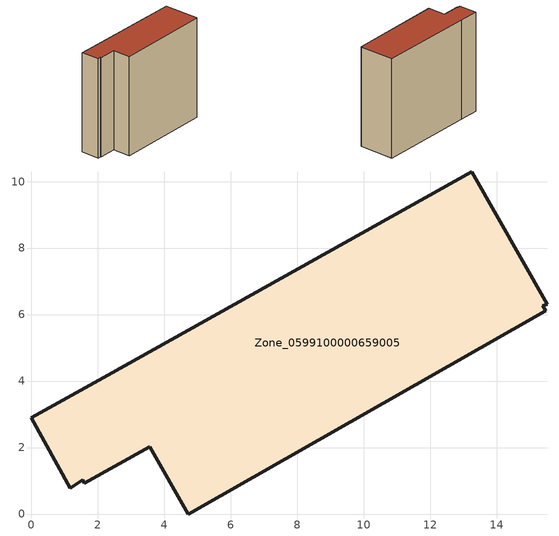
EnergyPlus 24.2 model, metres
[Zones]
Zone_0599100000659005
 floor ground (C_G): 2.3,4.17 13.26,10.29 15.52,6.3 15.38,6.27 15.47,6.11 4.72,0 3.57,2.02 1.6,0.93 1.55,1.02 1.18,0.77 0,2.9 z3.51
 wall outside (C_F): 13.26,10.29 2.3,4.17 0,2.9 1.18,0.77 1.55,1.02 1.6,0.93 3.57,2.02 4.72,0 15.47,6.11 15.38,6.27 15.52,6.3 13.26,10.29 z3.51:16.44
 roof outside (C_R): 15.38,6.27 15.52,6.3 13.26,10.29 2.3,4.17 0,2.9 1.18,0.77 1.55,1.02 1.6,0.93 3.57,2.02 4.72,0 15.47,6.11 z16.44
[BUILDING]
Pand.0599100000659005: North Axis=0; Terrain=City; Loads Convergence Tolerance Value=0.04; Temperature Convergence Tolerance Value=0.4; Solar Distribution=FullExterior; Maximum Number of Warmup Days=25; Minimum Number of Warmup Days=1
[Site:Location]
Rotterdam.The.Hague.AP_ZH_NLD Design_Conditions: Latitude=51.96; Longitude=4.45; Time Zone=1; Elevation=-4.5
[SITE:GROUNDTEMPERATURE:BUILDINGSURFACE]
18, 18, 18, 18, 18, 18, 18, 18, 18, 18, 18, 18
[MATERIAL] Thermal Absorptance=0.9; Solar Absorptance=0.7; Visible Absorptance=0.7
Name | Roughness | Thickness | Conductivity | Density | Specific Heat
G.TI.1946 | MediumSmooth | 0.15 | 1 | 540 | 1210
F.TI.1946 | Rough | 0.3 | 0.857143 | 1920 | 840
R.TI.1946 | MediumRough | 0.2 | 0.1 | 1500 | 1000
[CONSTRUCTION]
C_G: G.TI.1946
C_F: F.TI.1946
C_R: R.TI.1946
[ZONE]
Zone_0599100000659005: Type=1; Multiplier=1; Ceiling Height=Autocalculate; Volume=Autocalculate; Floor Area=autocalculate; Part of Total Floor Area=Yes
[ZONEINFILTRATION:DESIGNFLOWRATE]
Infil_Zone_0599100000659005: Zone or ZoneList or Space or SpaceList=Zone_0599100000659005; Schedule=AlwaysOn; Design Flow Rate Calculation Method=Flow/Area; Flow Rate per Floor Area=0.003; Constant Term Coefficient=1; Temperature Term Coefficient=0; Velocity Term Coefficient=0; Velocity Squared Term Coefficient=0
[HVACTEMPLATE:ZONE:IDEALLOADSAIRSYSTEM]
Zone_0599100000659005: Maximum Heating Supply Air Temperature=50; Minimum Cooling Supply Air Temperature=13; Maximum Heating Supply Air Humidity Ratio=0.0156; Minimum Cooling Supply Air Humidity Ratio=0.0077; Heating Limit=NoLimit; Cooling Limit=NoLimit; Dehumidification Control Type=ConstantSensibleHeatRatio; Cooling Sensible Heat Ratio=0.7; Dehumidification Setpoint=60; Humidification Control Type=None; Humidification Setpoint=30; Outdoor Air Method=None; Outdoor Air Flow Rate per Person=0.00944; Outdoor Air Flow Rate per Zone Floor Area=0; Outdoor Air Flow Rate per Zone=0; Demand Controlled Ventilation Type=None; Outdoor Air Economizer Type=NoEconomizer; Heat Recovery Type=None; Sensible Heat Recovery Effectiveness=0.7; Latent Heat Recovery Effectiveness=0.65
[ZONECONTROL:THERMOSTAT]
ThermostatControl_Zone_0599100000659005: Zone or ZoneList=Zone_0599100000659005; Control Type Schedule=DualSetpointControlType; Control 1=Thermostat_Zone_0599100000659005; Temperature Difference Between Cutout And Setpoint=0
[THERMOSTATSETPOINT:DUALSETPOINT]
Thermostat_Zone_0599100000659005: Heating Setpoint Temperature Schedule=HeatingSetpoint_Zone_0599100000659005; Cooling Setpoint Temperature Schedule=CoolingSetpoint_Zone_0599100000659005
[SCHEDULE:COMPACT]
HeatingSetpoint_Zone_0599100000659005: Through: 12/31, For: AllDays, Until: 24:00, 21
CoolingSetpoint_Zone_0599100000659005: Through: 12/31, For: AllDays, Until: 24:00, 24
DualSetpointControlType: Through: 12/31, For: AllDays, Until: 24:00, 4
AlwaysOn: Through: 12/31, For: AllDays, Until: 24:00, 1
